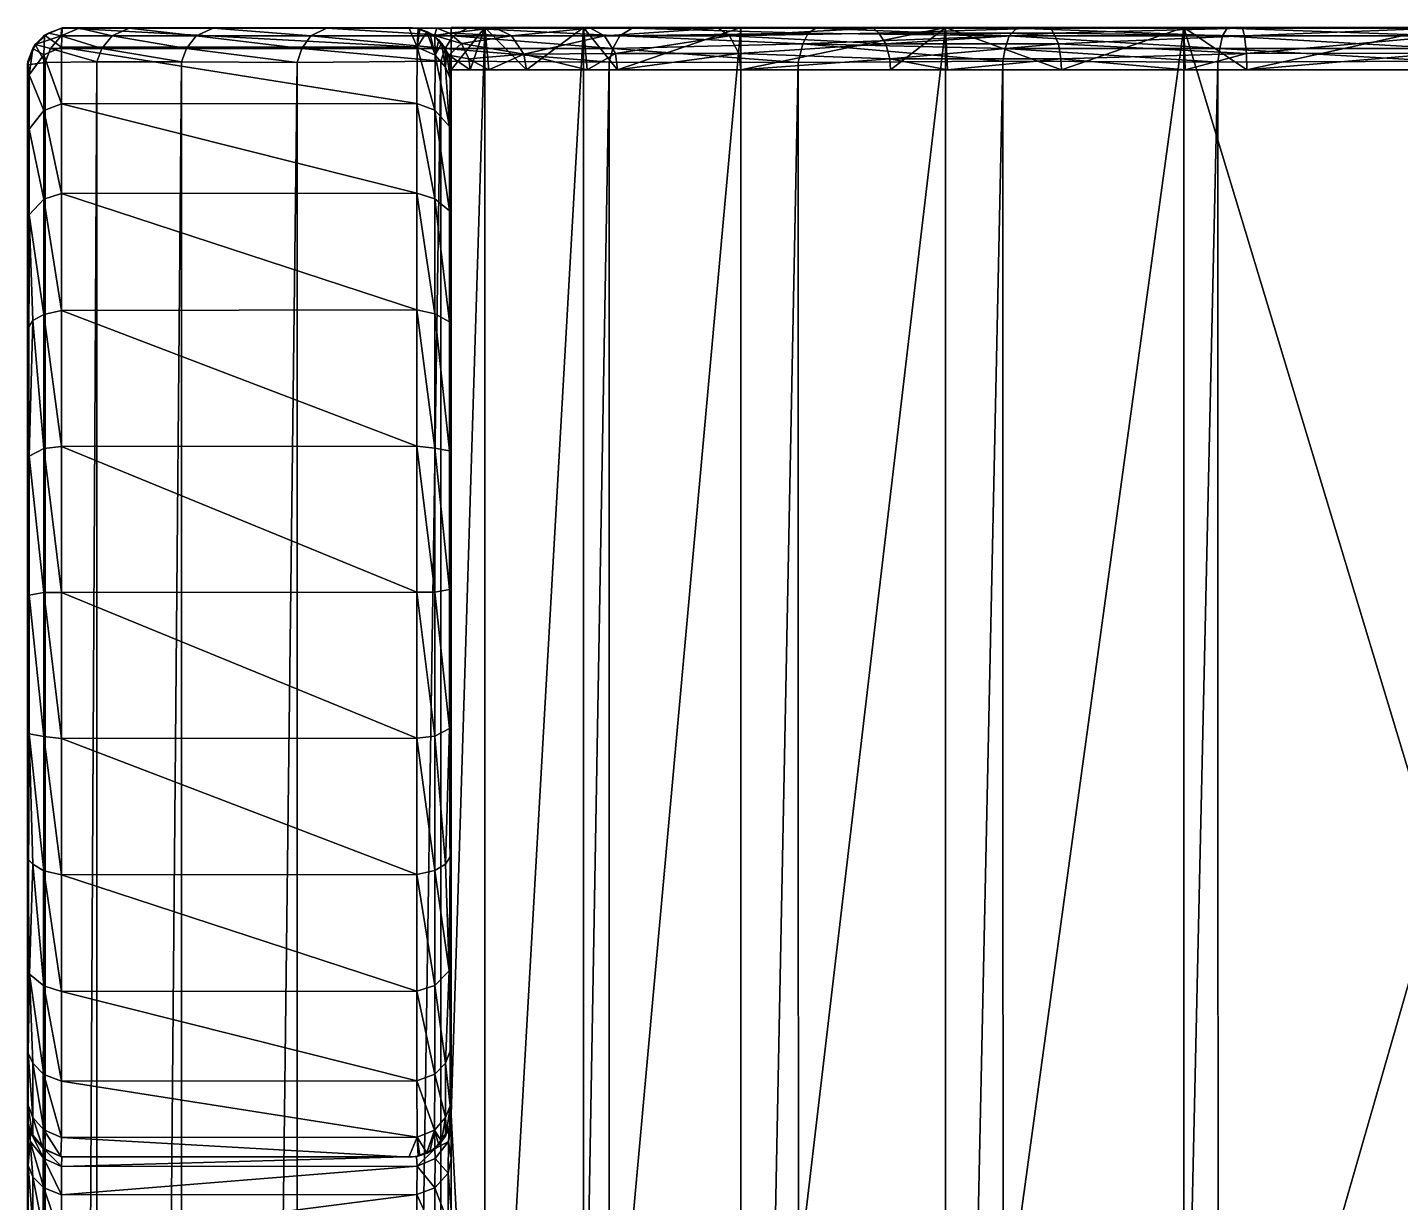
# Model space of a CAD drawing. Extents: x 1024.23 to 1033.17, y -779.2 to -772.4.
# Drawn here: x 1024.23 to 1025.202, y -773.232 to -772.4 of the extents above; entities that cross this region are included whole.
import ezdxf

# ---------------------------------------------------------------- set-up
doc = ezdxf.new("R2010")
doc.units = 0

msp = doc.modelspace()

# ---------------------------------------------------------------- linework, layer by layer
for points in [[(1024.25415, -772.400635, 4.699551), (1024.254761, -772.400513, 1.93956), (1024.242188, -772.405762, 1.939562)], [(1024.254761, -772.400513, 1.93956), (1024.254272, -772.414246, 1.83599), (1024.242188, -772.405762, 1.939562)], [(1024.25415, -772.400635, 4.699551), (1024.242188, -772.405762, 1.939562), (1024.244995, -772.404175, 4.699555)], [(1024.25415, -772.400635, 4.699551), (1024.244995, -772.404175, 4.699555), (1024.253906, -772.406128, 4.8548)], [(1024.25415, -772.400635, 4.699551), (1024.253906, -772.406128, 4.8548), (1024.266602, -772.400635, 4.854308)], [(1024.266602, -772.400635, 4.854308), (1024.253906, -772.406128, 4.8548), (1024.290161, -772.406128, 5.005586)], [(1024.505493, -772.400696, 4.701013), (1024.254761, -772.400513, 1.93956), (1024.25415, -772.400635, 4.699551)], [(1024.505493, -772.400696, 4.701013), (1024.25415, -772.400635, 4.699551), (1024.52002, -772.400696, 4.841805)], [(1024.52002, -772.400696, 4.841805), (1024.25415, -772.400635, 4.699551), (1024.266602, -772.400635, 4.854308)], [(1024.254761, -772.400513, 1.93956), (1024.505981, -772.414246, 1.83626), (1024.254272, -772.414246, 1.83599)], [(1024.5, -772.400208, 1.93956), (1024.254761, -772.400513, 1.93956), (1024.505493, -772.400696, 4.701013)], [(1024.254761, -772.400513, 1.93956), (1024.5, -772.400208, 1.93956), (1024.505981, -772.414246, 1.83626)], [(1024.52002, -772.400696, 4.841805), (1024.266602, -772.400635, 4.854308), (1024.561279, -772.400513, 4.978633)], [(1024.561279, -772.400513, 4.978633), (1024.266602, -772.400635, 4.854308), (1024.302124, -772.400757, 5.002857)], [(1024.266602, -772.400635, 4.854308), (1024.290161, -772.406128, 5.005586), (1024.302124, -772.400757, 5.002857)], [(1024.302124, -772.400757, 5.002857), (1024.290161, -772.406128, 5.005586), (1024.349609, -772.406128, 5.148837)], [(1024.561279, -772.400513, 4.978633), (1024.302124, -772.400757, 5.002857), (1024.361572, -772.400635, 5.144429)], [(1024.302124, -772.400757, 5.002857), (1024.349609, -772.406128, 5.148837), (1024.361572, -772.400635, 5.144429)], [(1024.361572, -772.400635, 5.144429), (1024.349609, -772.406128, 5.148837), (1024.430786, -772.406128, 5.281025)], [(1024.561279, -772.400513, 4.978633), (1024.361572, -772.400635, 5.144429), (1024.628662, -772.400635, 5.103374)], [(1024.628662, -772.400635, 5.103374), (1024.361572, -772.400635, 5.144429), (1024.441895, -772.400635, 5.2748)], [(1024.361572, -772.400635, 5.144429), (1024.430786, -772.406128, 5.281025), (1024.441895, -772.400635, 5.2748)], [(1024.441895, -772.400635, 5.2748), (1024.430786, -772.406128, 5.281025), (1024.531494, -772.406128, 5.398892)], [(1024.628662, -772.400635, 5.103374), (1024.441895, -772.400635, 5.2748), (1024.719116, -772.400635, 5.212916)], [(1024.719116, -772.400635, 5.212916), (1024.441895, -772.400635, 5.2748), (1024.541626, -772.400635, 5.391004)], [(1024.441895, -772.400635, 5.2748), (1024.531494, -772.406128, 5.398892), (1024.541626, -772.400635, 5.391004)], [(1024.505493, -772.400696, 4.701013), (1024.506714, -772.40094, 1.93956), (1024.5, -772.400208, 1.93956)], [(1024.5, -772.400208, 1.93956), (1024.506714, -772.401062, 1.93956), (1024.505981, -772.414246, 1.83626)], [(1024.505493, -772.400696, 4.701013), (1024.52002, -772.400696, 4.841805), (1024.518311, -772.406006, 4.697534)], [(1024.513062, -772.403198, 1.93956), (1024.506714, -772.40094, 1.93956), (1024.505493, -772.400696, 4.701013)], [(1024.513062, -772.403198, 1.93956), (1024.505493, -772.400696, 4.701013), (1024.518311, -772.406006, 4.697534)], [(1024.518311, -772.406006, 4.697534), (1024.52002, -772.400696, 4.841805), (1024.528809, -772.404175, 4.839046)], [(1024.52002, -772.400696, 4.841805), (1024.561279, -772.400513, 4.978633), (1024.528809, -772.404175, 4.839046)], [(1024.528809, -772.404175, 4.839046), (1024.561279, -772.400513, 4.978633), (1024.572754, -772.406128, 4.972352)], [(1024.530029, -772.430176, 3.499557), (1024.530029, -772.400208, 3.499557), (1024.553833, -772.400208, 3.318385)], [(1024.553833, -772.400208, 3.318385), (1024.553833, -773.630188, 3.318385), (1024.530029, -773.170166, 3.499557)], [(1024.553833, -772.400208, 3.318385), (1024.530029, -773.170166, 3.499557), (1024.530029, -772.430176, 3.499557)], [(1024.530029, -772.400208, 4.699555), (1024.530029, -772.430176, 4.699555), (1024.553833, -772.400208, 4.880728)], [(1024.553833, -772.400208, 4.880728), (1024.530029, -772.430176, 4.699555), (1024.543457, -772.430176, 4.836118)], [(1024.530029, -772.400208, 4.699555), (1024.530029, -772.400208, 3.499557), (1024.530029, -772.430176, 4.699555)], [(1024.530029, -772.430176, 4.699555), (1024.530029, -772.400208, 3.499557), (1024.530029, -772.430176, 3.499557)], [(1024.553833, -772.400208, 3.318385), (1024.530029, -772.400208, 3.499557), (1025.230103, -772.400208, 2.799559)], [(1025.230103, -772.400208, 2.799559), (1024.530029, -772.400208, 3.499557), (1025.230103, -772.400208, 5.399554)], [(1025.230103, -772.400208, 5.399554), (1024.530029, -772.400208, 3.499557), (1024.530029, -772.400208, 4.699555)], [(1025.230103, -772.400208, 5.399554), (1024.530029, -772.400208, 4.699555), (1024.553833, -772.400208, 4.880728)], [(1024.541626, -772.400635, 5.391004), (1024.531494, -772.406128, 5.398892), (1024.649536, -772.406128, 5.499545)], [(1024.719116, -772.400635, 5.212916), (1024.541626, -772.400635, 5.391004), (1024.829102, -772.400635, 5.30273)], [(1024.829102, -772.400635, 5.30273), (1024.541626, -772.400635, 5.391004), (1024.658203, -772.400635, 5.490183)], [(1024.541626, -772.400635, 5.391004), (1024.649536, -772.406128, 5.499545), (1024.658203, -772.400635, 5.490183)], [(1024.543457, -772.430176, 4.836118), (1024.556763, -772.430176, 4.879859), (1024.553833, -772.400208, 4.880728)], [(1024.623779, -772.400208, 3.149558), (1024.623779, -773.630188, 3.149558), (1024.553833, -773.630188, 3.318385)], [(1024.623779, -772.400208, 3.149558), (1024.553833, -773.630188, 3.318385), (1024.553833, -772.400208, 3.318385)], [(1024.553833, -772.400208, 4.880728), (1024.556763, -772.430176, 4.879859), (1024.583374, -772.430176, 4.967433)], [(1024.553833, -772.400208, 4.880728), (1024.583374, -772.430176, 4.967433), (1024.623779, -772.400208, 5.049555)], [(1025.230103, -772.400208, 2.799559), (1024.623779, -772.400208, 3.149558), (1024.553833, -772.400208, 3.318385)], [(1024.553833, -772.400208, 4.880728), (1024.623779, -772.400208, 5.049555), (1025.230103, -772.400208, 5.399554)], [(1024.628662, -772.400635, 5.103374), (1024.572754, -772.406128, 4.972352), (1024.561279, -772.400513, 4.978633)], [(1024.63855, -772.406128, 5.095333), (1024.572754, -772.406128, 4.972352), (1024.628662, -772.400635, 5.103374)], [(1024.583374, -772.430176, 4.967433), (1024.626465, -772.430176, 5.048143), (1024.623779, -772.400208, 5.049555)], [(1024.735107, -772.400208, 3.004583), (1024.735107, -773.630188, 3.004583), (1024.623779, -773.630188, 3.149558)], [(1024.735107, -772.400208, 3.004583), (1024.623779, -773.630188, 3.149558), (1024.623779, -772.400208, 3.149558)], [(1024.623779, -772.400208, 5.049555), (1024.626465, -772.430176, 5.048143), (1024.647949, -772.430176, 5.088454)], [(1024.623779, -772.400208, 5.049555), (1024.647949, -772.430176, 5.088454), (1024.735107, -772.400208, 5.19453)], [(1025.230103, -772.400208, 2.799559), (1024.735107, -772.400208, 3.004583), (1024.623779, -772.400208, 3.149558)], [(1025.230103, -772.400208, 5.399554), (1024.623779, -772.400208, 5.049555), (1024.735107, -772.400208, 5.19453)], [(1024.628662, -772.400635, 5.103374), (1024.719116, -772.400635, 5.212916), (1024.63855, -772.406128, 5.095333)], [(1024.63855, -772.406128, 5.095333), (1024.719116, -772.400635, 5.212916), (1024.727173, -772.406128, 5.203107)], [(1024.735107, -772.400208, 5.19453), (1024.647949, -772.430176, 5.088454), (1024.735107, -772.430176, 5.19453)], [(1024.658203, -772.400635, 5.490183), (1024.649536, -772.406128, 5.499545), (1024.782837, -772.404175, 5.577195)], [(1024.829102, -772.400635, 5.30273), (1024.658203, -772.400635, 5.490183), (1024.954468, -772.400513, 5.36977)], [(1024.954468, -772.400513, 5.36977), (1024.658203, -772.400635, 5.490183), (1024.78833, -772.400757, 5.570134)], [(1024.658203, -772.400635, 5.490183), (1024.782837, -772.404175, 5.577195), (1024.78833, -772.400757, 5.570134)], [(1024.719116, -772.400635, 5.212916), (1024.829102, -772.400635, 5.30273), (1024.727173, -772.406128, 5.203107)], [(1024.727173, -772.406128, 5.203107), (1024.829102, -772.400635, 5.30273), (1024.832764, -772.404175, 5.294055)], [(1024.880005, -772.400208, 2.893341), (1024.880005, -773.630188, 2.893341), (1024.735107, -773.630188, 3.004583)], [(1024.880005, -772.400208, 2.893341), (1024.735107, -773.630188, 3.004583), (1024.735107, -772.400208, 3.004583)], [(1024.735107, -772.400208, 5.19453), (1024.735107, -772.430176, 5.19453), (1024.880005, -772.400208, 5.305772)], [(1024.880005, -772.400208, 5.305772), (1024.735107, -772.430176, 5.19453), (1024.841064, -772.430176, 5.281583)], [(1025.048828, -772.400208, 2.823411), (1024.880005, -772.400208, 2.893341), (1024.735107, -772.400208, 3.004583)], [(1025.048828, -772.400208, 2.823411), (1024.735107, -772.400208, 3.004583), (1025.230103, -772.400208, 2.799559)], [(1025.230103, -772.400208, 5.399554), (1024.735107, -772.400208, 5.19453), (1025.048828, -772.400208, 5.375702)], [(1025.048828, -772.400208, 5.375702), (1024.735107, -772.400208, 5.19453), (1024.880005, -772.400208, 5.305772)], [(1024.78833, -772.400757, 5.570134), (1024.782837, -772.404175, 5.577195), (1024.925171, -772.406128, 5.639756)], [(1024.954468, -772.400513, 5.36977), (1024.78833, -772.400757, 5.570134), (1024.930542, -772.400635, 5.628175)], [(1024.78833, -772.400757, 5.570134), (1024.925171, -772.406128, 5.639756), (1024.930542, -772.400635, 5.628175)], [(1024.829102, -772.400635, 5.30273), (1024.954468, -772.400513, 5.36977), (1024.832764, -772.404175, 5.294055)], [(1024.832764, -772.404175, 5.294055), (1024.954468, -772.400513, 5.36977), (1024.956421, -772.404175, 5.360128)], [(1024.841064, -772.430176, 5.281583), (1024.88147, -772.430176, 5.303131), (1024.880005, -772.400208, 5.305772)], [(1025.048828, -772.400208, 2.823411), (1025.048828, -773.630188, 2.823411), (1024.880005, -773.630188, 2.893341)], [(1025.048828, -772.400208, 2.823411), (1024.880005, -773.630188, 2.893341), (1024.880005, -772.400208, 2.893341)], [(1024.880005, -772.400208, 5.305772), (1024.88147, -772.430176, 5.303131), (1024.962158, -772.430176, 5.34627)], [(1024.880005, -772.400208, 5.305772), (1024.962158, -772.430176, 5.34627), (1025.048828, -772.400208, 5.375702)], [(1024.930542, -772.400635, 5.628175), (1024.925171, -772.406128, 5.639756), (1025.07605, -772.406128, 5.675865)], [(1024.930542, -772.400635, 5.628175), (1025.090332, -772.400635, 5.410259), (1024.954468, -772.400513, 5.36977)], [(1025.079468, -772.400635, 5.663589), (1025.090332, -772.400635, 5.410259), (1024.930542, -772.400635, 5.628175)], [(1024.930542, -772.400635, 5.628175), (1025.07605, -772.406128, 5.675865), (1025.079468, -772.400635, 5.663589)], [(1025.090332, -772.400635, 5.410259), (1024.956421, -772.404175, 5.360128), (1024.954468, -772.400513, 5.36977)], [(1025.091675, -772.406128, 5.397601), (1024.956421, -772.404175, 5.360128), (1025.090332, -772.400635, 5.410259)], [(1025.049683, -772.430176, 5.372836), (1025.048828, -772.400208, 5.375702), (1024.962158, -772.430176, 5.34627)], [(1025.048828, -772.400208, 2.823411), (1025.230103, -772.400208, 2.799559), (1025.230103, -773.000183, 2.799559)], [(1025.230103, -773.000183, 2.799559), (1025.048828, -773.630188, 2.823411), (1025.048828, -772.400208, 2.823411)], [(1025.093384, -772.430176, 5.386104), (1025.230103, -772.400208, 5.399554), (1025.048828, -772.400208, 5.375702)], [(1025.093384, -772.430176, 5.386104), (1025.048828, -772.400208, 5.375702), (1025.049683, -772.430176, 5.372836)], [(1025.079468, -772.400635, 5.663589), (1025.07605, -772.406128, 5.675865), (1025.233276, -772.406128, 5.688018)], [(1025.234253, -772.400696, 5.675623), (1025.234375, -772.400574, 5.424098), (1025.079468, -772.400635, 5.663589)], [(1025.079468, -772.400635, 5.663589), (1025.234375, -772.400574, 5.424098), (1025.090332, -772.400635, 5.410259)], [(1025.079468, -772.400635, 5.663589), (1025.233276, -772.406128, 5.688018), (1025.234253, -772.400696, 5.675623)], [(1025.090332, -772.400635, 5.410259), (1025.234375, -772.400574, 5.424098), (1025.091675, -772.406128, 5.397601)], [(1025.091675, -772.406128, 5.397601), (1025.234375, -772.400574, 5.424098), (1025.234009, -772.406067, 5.411305)], [(1025.230103, -772.430176, 5.399554), (1025.230103, -772.400208, 5.399554), (1025.093384, -772.430176, 5.386104)], [(1024.235596, -772.412354, 4.699554), (1024.242188, -772.405762, 1.939562), (1024.234009, -772.415222, 1.93956)], [(1024.242188, -772.405762, 1.939562), (1024.241577, -772.419678, 1.837419), (1024.234009, -772.415222, 1.93956)], [(1024.244995, -772.404175, 4.699555), (1024.235596, -772.412354, 4.699554), (1024.253906, -772.406128, 4.8548)], [(1024.244995, -772.404175, 4.699555), (1024.242188, -772.405762, 1.939562), (1024.235596, -772.412354, 4.699554)], [(1024.235596, -772.412354, 4.699554), (1024.246338, -772.415222, 4.855361), (1024.253906, -772.406128, 4.8548)], [(1024.242188, -772.405762, 1.939562), (1024.254272, -772.414246, 1.83599), (1024.241577, -772.419678, 1.837419)], [(1024.253906, -772.406128, 4.8548), (1024.246338, -772.415222, 4.855361), (1024.282715, -772.415222, 5.007329)], [(1024.253906, -772.406128, 4.8548), (1024.282715, -772.415222, 5.007329), (1024.290161, -772.406128, 5.005586)], [(1024.290161, -772.406128, 5.005586), (1024.282715, -772.415222, 5.007329), (1024.342651, -772.415222, 5.151721)], [(1024.290161, -772.406128, 5.005586), (1024.342651, -772.415222, 5.151721), (1024.349609, -772.406128, 5.148837)], [(1024.349609, -772.406128, 5.148837), (1024.342651, -772.415222, 5.151721), (1024.424316, -772.415222, 5.284977)], [(1024.349609, -772.406128, 5.148837), (1024.424316, -772.415222, 5.284977), (1024.430786, -772.406128, 5.281025)], [(1024.430786, -772.406128, 5.281025), (1024.424316, -772.415222, 5.284977), (1024.525757, -772.415222, 5.403819)], [(1024.430786, -772.406128, 5.281025), (1024.525757, -772.415222, 5.403819), (1024.531494, -772.406128, 5.398892)], [(1024.506714, -772.401062, 1.93956), (1024.507812, -772.401184, 1.93956), (1024.505981, -772.414246, 1.83626)], [(1024.505981, -772.414246, 1.83626), (1024.507812, -772.401184, 1.93956), (1024.512939, -772.403381, 1.93956)], [(1024.505981, -772.414246, 1.83626), (1024.512939, -772.403381, 1.93956), (1024.518677, -772.419739, 1.837785)], [(1024.512939, -772.403381, 1.93956), (1024.515015, -772.404175, 1.93956), (1024.518677, -772.419739, 1.837785)], [(1024.513062, -772.403198, 1.93956), (1024.518311, -772.406006, 4.697534), (1024.518677, -772.406677, 1.93956)], [(1024.518677, -772.419739, 1.837785), (1024.515015, -772.404175, 1.93956), (1024.518555, -772.406921, 1.93956)], [(1024.518311, -772.406006, 4.697534), (1024.528809, -772.404175, 4.839046), (1024.537476, -772.41156, 4.837524)], [(1024.518311, -772.406006, 4.697534), (1024.537476, -772.41156, 4.837524), (1024.528442, -772.419861, 4.70011)], [(1024.518677, -772.406677, 1.93956), (1024.518311, -772.406006, 4.697534), (1024.523438, -772.411499, 1.93956)], [(1024.523438, -772.411499, 1.93956), (1024.518311, -772.406006, 4.697534), (1024.528442, -772.419861, 4.70011)], [(1024.518555, -772.406921, 1.93956), (1024.52124, -772.408936, 1.93956), (1024.518677, -772.419739, 1.837785)], [(1024.518677, -772.419739, 1.837785), (1024.52124, -772.408936, 1.93956), (1024.523315, -772.411621, 1.93956)], [(1024.531494, -772.406128, 5.398892), (1024.525757, -772.415222, 5.403819), (1024.644531, -772.415222, 5.505319)], [(1024.528809, -772.404175, 4.839046), (1024.572754, -772.406128, 4.972352), (1024.537476, -772.41156, 4.837524)], [(1024.531494, -772.406128, 5.398892), (1024.644531, -772.415222, 5.505319), (1024.649536, -772.406128, 5.499545)], [(1024.537476, -772.41156, 4.837524), (1024.572754, -772.406128, 4.972352), (1024.581421, -772.419006, 4.967834)], [(1024.63855, -772.406128, 5.095333), (1024.581421, -772.419006, 4.967834), (1024.572754, -772.406128, 4.972352)], [(1024.646362, -772.418579, 5.089691), (1024.581421, -772.419006, 4.967834), (1024.63855, -772.406128, 5.095333)], [(1024.63855, -772.406128, 5.095333), (1024.727173, -772.406128, 5.203107), (1024.646362, -772.418579, 5.089691)], [(1024.649536, -772.406128, 5.499545), (1024.644531, -772.415222, 5.505319), (1024.779053, -772.411743, 5.585334)], [(1024.646362, -772.418579, 5.089691), (1024.727173, -772.406128, 5.203107), (1024.733643, -772.418579, 5.196066)], [(1024.649536, -772.406128, 5.499545), (1024.779053, -772.411743, 5.585334), (1024.782837, -772.404175, 5.577195)], [(1024.727173, -772.406128, 5.203107), (1024.832764, -772.404175, 5.294055), (1024.837891, -772.411743, 5.286719)], [(1024.727173, -772.406128, 5.203107), (1024.837891, -772.411743, 5.286719), (1024.733643, -772.418579, 5.196066)], [(1024.782837, -772.404175, 5.577195), (1024.779053, -772.411743, 5.585334), (1024.925171, -772.406128, 5.639756)], [(1024.779053, -772.411743, 5.585334), (1024.922241, -772.415222, 5.646788), (1024.925171, -772.406128, 5.639756)], [(1024.832764, -772.404175, 5.294055), (1024.956421, -772.404175, 5.360128), (1024.837891, -772.411743, 5.286719)], [(1024.837891, -772.411743, 5.286719), (1024.956421, -772.404175, 5.360128), (1024.960083, -772.411743, 5.351921)], [(1024.925171, -772.406128, 5.639756), (1024.922241, -772.415222, 5.646788), (1025.074219, -772.415222, 5.683273)], [(1024.925171, -772.406128, 5.639756), (1025.074219, -772.415222, 5.683273), (1025.07605, -772.406128, 5.675865)], [(1025.091675, -772.406128, 5.397601), (1024.960083, -772.411743, 5.351921), (1024.956421, -772.404175, 5.360128)], [(1025.09314, -772.41864, 5.388145), (1024.960083, -772.411743, 5.351921), (1025.091675, -772.406128, 5.397601)], [(1025.07605, -772.406128, 5.675865), (1025.074219, -772.415222, 5.683273), (1025.232056, -772.4151, 5.695574)], [(1025.07605, -772.406128, 5.675865), (1025.232056, -772.4151, 5.695574), (1025.233276, -772.406128, 5.688018)], [(1025.091675, -772.406128, 5.397601), (1025.234009, -772.406067, 5.411305), (1025.09314, -772.41864, 5.388145)], [(1025.09314, -772.41864, 5.388145), (1025.234009, -772.406067, 5.411305), (1025.231567, -772.418457, 5.401674)], [(1024.235596, -772.412354, 4.699554), (1024.230103, -772.426575, 4.697234), (1024.242554, -772.424988, 4.855422)], [(1024.235596, -772.412354, 4.699554), (1024.230469, -772.424316, 1.939565), (1024.230103, -772.426575, 4.697234)], [(1024.235596, -772.412354, 4.699554), (1024.234009, -772.415222, 1.93956), (1024.230469, -772.424316, 1.939565)], [(1024.234009, -772.415222, 1.93956), (1024.231201, -772.433716, 1.839331), (1024.230469, -772.424316, 1.939565)], [(1024.234009, -772.415222, 1.93956), (1024.241577, -772.419678, 1.837419), (1024.231201, -772.433716, 1.839331)], [(1024.241577, -772.419678, 1.837419), (1024.241577, -772.459045, 1.742417), (1024.231201, -772.433716, 1.839331)], [(1024.235596, -772.412354, 4.699554), (1024.242554, -772.424988, 4.855422), (1024.246338, -772.415222, 4.855361)], [(1024.254272, -772.414246, 1.83599), (1024.254272, -772.454224, 1.73964), (1024.241577, -772.419678, 1.837419)], [(1024.241577, -772.419678, 1.837419), (1024.254272, -772.454224, 1.73964), (1024.241577, -772.459045, 1.742417)], [(1024.246338, -772.415222, 4.855361), (1024.242554, -772.424988, 4.855422), (1024.279175, -772.424438, 5.007745)], [(1024.246338, -772.415222, 4.855361), (1024.279175, -772.424438, 5.007745), (1024.282715, -772.415222, 5.007329)], [(1024.254272, -772.414246, 1.83599), (1024.505981, -772.414246, 1.83626), (1024.505859, -772.454102, 1.739922)], [(1024.254272, -772.414246, 1.83599), (1024.505859, -772.454102, 1.739922), (1024.254272, -772.454224, 1.73964)], [(1024.282715, -772.415222, 5.007329), (1024.279175, -772.424438, 5.007745), (1024.339111, -772.4245, 5.152732)], [(1024.282715, -772.415222, 5.007329), (1024.339111, -772.4245, 5.152732), (1024.342651, -772.415222, 5.151721)], [(1024.342651, -772.415222, 5.151721), (1024.339111, -772.4245, 5.152732), (1024.421021, -772.424988, 5.286726)], [(1024.342651, -772.415222, 5.151721), (1024.421021, -772.424988, 5.286726), (1024.424316, -772.415222, 5.284977)], [(1024.424316, -772.415222, 5.284977), (1024.421021, -772.424988, 5.286726), (1024.522827, -772.424133, 5.405822)], [(1024.424316, -772.415222, 5.284977), (1024.522827, -772.424133, 5.405822), (1024.525757, -772.415222, 5.403819)], [(1024.505859, -772.454102, 1.739922), (1024.505981, -772.414246, 1.83626), (1024.518433, -772.458862, 1.742726)], [(1024.518433, -772.458862, 1.742726), (1024.505981, -772.414246, 1.83626), (1024.518677, -772.419739, 1.837785)], [(1024.518433, -772.458862, 1.742726), (1024.518677, -772.419739, 1.837785), (1024.528809, -772.470215, 1.751334)], [(1024.518677, -772.419739, 1.837785), (1024.523315, -772.411621, 1.93956), (1024.526001, -772.428284, 1.839915)], [(1024.528809, -772.470215, 1.751334), (1024.518677, -772.419739, 1.837785), (1024.526001, -772.428284, 1.839915)], [(1024.525757, -772.415222, 5.403819), (1024.522827, -772.424133, 5.405822), (1024.641846, -772.424683, 5.507812)], [(1024.523315, -772.411621, 1.93956), (1024.526001, -772.415222, 1.93956), (1024.526001, -772.428284, 1.839915)], [(1024.523438, -772.411499, 1.93956), (1024.528442, -772.419861, 4.70011), (1024.526978, -772.417175, 1.93956)], [(1024.525757, -772.415222, 5.403819), (1024.641846, -772.424683, 5.507812), (1024.644531, -772.415222, 5.505319)], [(1024.526001, -772.428284, 1.839915), (1024.526001, -772.415222, 1.93956), (1024.526855, -772.417236, 1.93956)], [(1024.526001, -772.428284, 1.839915), (1024.526855, -772.417236, 1.93956), (1024.529419, -772.436462, 1.842698)], [(1024.529419, -772.436462, 1.842698), (1024.526855, -772.417236, 1.93956), (1024.529053, -772.422424, 1.93956)], [(1024.528442, -772.419861, 4.70011), (1024.529297, -772.423523, 1.93956), (1024.526978, -772.417175, 1.93956)], [(1024.528442, -772.419861, 4.70011), (1024.537476, -772.41156, 4.837524), (1024.54248, -772.422424, 4.836318)], [(1024.528442, -772.419861, 4.70011), (1024.54248, -772.422424, 4.836318), (1024.543457, -772.430176, 4.836118)], [(1024.528442, -772.419861, 4.70011), (1024.543457, -772.430176, 4.836118), (1024.530029, -772.430176, 4.699555)], [(1024.530029, -772.430176, 4.699555), (1024.530029, -772.430176, 3.499557), (1024.528442, -772.419861, 4.70011)], [(1024.528442, -772.419861, 4.70011), (1024.530029, -772.430176, 3.499557), (1024.529297, -772.423523, 1.93956)], [(1024.537476, -772.41156, 4.837524), (1024.581421, -772.419006, 4.967834), (1024.54248, -772.422424, 4.836318)], [(1024.54248, -772.422424, 4.836318), (1024.581421, -772.419006, 4.967834), (1024.556763, -772.430176, 4.879859)], [(1024.556763, -772.430176, 4.879859), (1024.581421, -772.419006, 4.967834), (1024.583374, -772.430176, 4.967433)], [(1024.646362, -772.418579, 5.089691), (1024.626465, -772.430176, 5.048143), (1024.581421, -772.419006, 4.967834)], [(1024.626465, -772.430176, 5.048143), (1024.583374, -772.430176, 4.967433), (1024.581421, -772.419006, 4.967834)], [(1024.647949, -772.430176, 5.088454), (1024.626465, -772.430176, 5.048143), (1024.646362, -772.418579, 5.089691)], [(1024.644531, -772.415222, 5.505319), (1024.641846, -772.424683, 5.507812), (1024.775635, -772.424988, 5.590033)], [(1024.644531, -772.415222, 5.505319), (1024.775635, -772.424988, 5.590033), (1024.779053, -772.411743, 5.585334)], [(1024.646362, -772.418579, 5.089691), (1024.733643, -772.418579, 5.196066), (1024.647949, -772.430176, 5.088454)], [(1024.647949, -772.430176, 5.088454), (1024.733643, -772.418579, 5.196066), (1024.735107, -772.430176, 5.19453)], [(1024.733643, -772.418579, 5.196066), (1024.837891, -772.411743, 5.286719), (1024.840576, -772.422424, 5.282434)], [(1024.733643, -772.418579, 5.196066), (1024.840576, -772.422424, 5.282434), (1024.735107, -772.430176, 5.19453)], [(1024.779053, -772.411743, 5.585334), (1024.775635, -772.424988, 5.590033), (1024.920532, -772.424133, 5.64992)], [(1024.779053, -772.411743, 5.585334), (1024.920532, -772.424133, 5.64992), (1024.922241, -772.415222, 5.646788)], [(1024.837891, -772.411743, 5.286719), (1024.960083, -772.411743, 5.351921), (1024.840576, -772.422424, 5.282434)], [(1024.840576, -772.422424, 5.282434), (1024.960083, -772.411743, 5.351921), (1024.96167, -772.422424, 5.347215)], [(1024.922241, -772.415222, 5.646788), (1024.920532, -772.424133, 5.64992), (1025.072876, -772.424683, 5.686723)], [(1024.922241, -772.415222, 5.646788), (1025.072876, -772.424683, 5.686723), (1025.074219, -772.415222, 5.683273)], [(1025.09314, -772.41864, 5.388145), (1024.96167, -772.422424, 5.347215), (1024.960083, -772.411743, 5.351921)], [(1025.09314, -772.41864, 5.388145), (1025.049683, -772.430176, 5.372836), (1024.96167, -772.422424, 5.347215)], [(1025.093384, -772.430176, 5.386104), (1025.049683, -772.430176, 5.372836), (1025.09314, -772.41864, 5.388145)], [(1025.074219, -772.415222, 5.683273), (1025.072876, -772.424683, 5.686723), (1025.22937, -772.424072, 5.699047)], [(1025.074219, -772.415222, 5.683273), (1025.22937, -772.424072, 5.699047), (1025.232056, -772.4151, 5.695574)], [(1025.09314, -772.41864, 5.388145), (1025.231567, -772.418457, 5.401674), (1025.093384, -772.430176, 5.386104)], [(1025.093384, -772.430176, 5.386104), (1025.231567, -772.418457, 5.401674), (1025.230103, -772.430176, 5.399554)], [(1024.230469, -773.175842, 1.939569), (1024.230103, -772.426575, 4.697234), (1024.230469, -772.424316, 1.939565)], [(1024.230103, -772.426575, 4.697234), (1024.230225, -779.173706, 4.698712), (1024.242554, -772.424988, 4.855422)], [(1024.230103, -773.172974, 3.742546), (1024.230591, -773.205872, 3.810566), (1024.230103, -772.426575, 4.697234)], [(1024.230591, -773.205872, 3.810566), (1024.230591, -773.241211, 3.857082), (1024.230103, -772.426575, 4.697234)], [(1024.230103, -772.426575, 4.697234), (1024.230591, -773.241211, 3.857082), (1024.230591, -773.287415, 3.892862)], [(1024.230103, -772.426575, 4.697234), (1024.230591, -773.287415, 3.892862), (1024.230591, -773.341248, 3.915469)], [(1024.230225, -775.80426, 3.810831), (1024.230591, -775.841187, 3.857082), (1024.230103, -772.426575, 4.697234)], [(1024.230103, -772.426575, 4.697234), (1024.230591, -775.841187, 3.857082), (1024.230591, -775.88739, 3.892862)], [(1024.230103, -772.426575, 4.697234), (1024.230591, -775.88739, 3.892862), (1024.230591, -775.941223, 3.915469)], [(1024.230591, -773.341248, 3.915469), (1024.230591, -773.39917, 3.923361), (1024.230103, -772.426575, 4.697234)], [(1024.230103, -772.426575, 4.697234), (1024.230591, -773.39917, 3.923361), (1024.230469, -773.45697, 3.916535)], [(1024.230103, -772.426575, 4.697234), (1024.230469, -773.45697, 3.916535), (1024.230225, -775.80426, 3.810831)], [(1024.230103, -776.97345, 3.745025), (1024.230591, -777.005798, 3.810566), (1024.230103, -772.426575, 4.697234)], [(1024.230103, -772.426575, 4.697234), (1024.230591, -777.005798, 3.810566), (1024.230591, -777.041138, 3.857082)], [(1024.230103, -772.426575, 4.697234), (1024.230591, -777.041138, 3.857082), (1024.230591, -777.087341, 3.892862)], [(1024.230591, -777.087341, 3.892862), (1024.230591, -777.141235, 3.915469), (1024.230103, -772.426575, 4.697234)], [(1024.230103, -772.426575, 4.697234), (1024.230591, -777.141235, 3.915469), (1024.230469, -777.198914, 3.923844)], [(1024.230103, -772.426575, 4.697234), (1024.230469, -777.198914, 3.923844), (1024.230225, -779.173706, 4.698712)], [(1024.230103, -773.172974, 3.742546), (1024.230103, -772.426575, 4.697234), (1024.230469, -773.175842, 1.939569)], [(1024.230591, -775.941223, 3.915469), (1024.230591, -775.999084, 3.923361), (1024.230103, -772.426575, 4.697234)], [(1024.230103, -772.426575, 4.697234), (1024.230591, -775.999084, 3.923361), (1024.230469, -776.056946, 3.916535)], [(1024.230103, -772.426575, 4.697234), (1024.230469, -776.056946, 3.916535), (1024.230103, -776.97345, 3.745025)], [(1024.230469, -773.175842, 1.939569), (1024.230469, -772.424316, 1.939565), (1024.230225, -773.162109, 1.844206)], [(1024.230469, -772.424316, 1.939565), (1024.231201, -772.433716, 1.839331), (1024.230225, -773.162109, 1.844206)], [(1024.242554, -772.424988, 4.855422), (1024.230225, -779.173706, 4.698712), (1024.24292, -779.175903, 4.856593)], [(1024.242554, -772.424988, 4.855422), (1024.24292, -779.175903, 4.856593), (1024.279175, -772.424438, 5.007745)], [(1024.279175, -772.424438, 5.007745), (1024.24292, -779.175903, 4.856593), (1024.279663, -779.176147, 5.009064)], [(1024.279175, -772.424438, 5.007745), (1024.279663, -779.176147, 5.009064), (1024.339111, -772.4245, 5.152732)], [(1024.339111, -772.4245, 5.152732), (1024.279663, -779.176147, 5.009064), (1024.3396, -779.175354, 5.15386)], [(1024.339111, -772.4245, 5.152732), (1024.3396, -779.175354, 5.15386), (1024.421021, -772.424988, 5.286726)], [(1024.421021, -772.424988, 5.286726), (1024.3396, -779.175354, 5.15386), (1024.421753, -779.175659, 5.287683)], [(1024.421021, -772.424988, 5.286726), (1024.421753, -779.175659, 5.287683), (1024.522827, -772.424133, 5.405822)], [(1024.522827, -772.424133, 5.405822), (1024.421753, -779.175659, 5.287683), (1024.523682, -779.176147, 5.406785)], [(1024.522827, -772.424133, 5.405822), (1024.523682, -779.176147, 5.406785), (1024.641846, -772.424683, 5.507812)], [(1024.641846, -772.424683, 5.507812), (1024.523682, -779.176147, 5.406785), (1024.642822, -779.175354, 5.508614)], [(1024.528809, -772.470215, 1.751334), (1024.526001, -772.428284, 1.839915), (1024.529419, -772.436462, 1.842698)], [(1024.529419, -772.436462, 1.842698), (1024.529053, -772.422424, 1.93956), (1024.529175, -772.423523, 1.93956)], [(1024.529419, -772.436462, 1.842698), (1024.529175, -772.423523, 1.93956), (1024.530029, -772.430176, 1.93956)], [(1024.530029, -772.430176, 3.499557), (1024.530029, -772.430176, 1.93956), (1024.529297, -772.423523, 1.93956)], [(1024.530029, -773.170166, 1.93956), (1024.529419, -773.163696, 1.841807), (1024.530029, -772.430176, 1.93956)], [(1024.530029, -772.430176, 1.93956), (1024.529419, -773.163696, 1.841807), (1024.529907, -773.123535, 1.751042)], [(1024.530029, -772.430176, 1.93956), (1024.529907, -773.123535, 1.751042), (1024.529419, -772.436462, 1.842698)], [(1024.530029, -772.430176, 3.499557), (1024.530029, -773.170166, 3.499557), (1024.530029, -772.430176, 1.93956)], [(1024.530029, -772.430176, 1.93956), (1024.530029, -773.170166, 3.499557), (1024.530029, -773.170166, 1.93956)], [(1024.556763, -772.430176, 4.879859), (1024.543457, -772.430176, 4.836118), (1024.54248, -772.422424, 4.836318)], [(1024.641846, -772.424683, 5.507812), (1024.642822, -779.175354, 5.508614), (1024.775635, -772.424988, 5.590033)], [(1024.775635, -772.424988, 5.590033), (1024.642822, -779.175354, 5.508614), (1024.776855, -779.175842, 5.590468)], [(1024.735107, -772.430176, 5.19453), (1024.840576, -772.422424, 5.282434), (1024.841064, -772.430176, 5.281583)], [(1024.775635, -772.424988, 5.590033), (1024.776855, -779.175842, 5.590468), (1024.920532, -772.424133, 5.64992)], [(1024.920532, -772.424133, 5.64992), (1024.776855, -779.175842, 5.590468), (1024.921875, -779.175903, 5.650414)], [(1024.88147, -772.430176, 5.303131), (1024.841064, -772.430176, 5.281583), (1024.840576, -772.422424, 5.282434)], [(1024.840576, -772.422424, 5.282434), (1024.96167, -772.422424, 5.347215), (1024.88147, -772.430176, 5.303131)], [(1024.88147, -772.430176, 5.303131), (1024.96167, -772.422424, 5.347215), (1024.962158, -772.430176, 5.34627)], [(1024.920532, -772.424133, 5.64992), (1024.921875, -779.175903, 5.650414), (1025.072876, -772.424683, 5.686723)], [(1025.072876, -772.424683, 5.686723), (1024.921875, -779.175903, 5.650414), (1025.074097, -779.175354, 5.687001)], [(1025.049683, -772.430176, 5.372836), (1024.962158, -772.430176, 5.34627), (1024.96167, -772.422424, 5.347215)], [(1025.072876, -772.424683, 5.686723), (1025.074097, -779.175354, 5.687001), (1025.22937, -772.424072, 5.699047)], [(1025.22937, -772.424072, 5.699047), (1025.074097, -779.175354, 5.687001), (1025.232544, -779.174194, 5.699508)], [(1024.230225, -773.162109, 1.844206), (1024.231201, -772.433716, 1.839331), (1024.231201, -772.472168, 1.74791)], [(1024.231201, -772.433716, 1.839331), (1024.241577, -772.459045, 1.742417), (1024.231201, -772.472168, 1.74791)], [(1024.529907, -773.123535, 1.751042), (1024.528809, -772.470215, 1.751334), (1024.529419, -772.436462, 1.842698)], [(1024.241577, -772.459045, 1.742417), (1024.241577, -772.521729, 1.66085), (1024.231201, -772.472168, 1.74791)], [(1024.254272, -772.454224, 1.73964), (1024.254272, -772.517761, 1.656915), (1024.241577, -772.459045, 1.742417)], [(1024.241577, -772.459045, 1.742417), (1024.254272, -772.517761, 1.656915), (1024.241577, -772.521729, 1.66085)], [(1024.254272, -772.454224, 1.73964), (1024.505859, -772.454102, 1.739922), (1024.505859, -772.517517, 1.657144)], [(1024.254272, -772.454224, 1.73964), (1024.505859, -772.517517, 1.657144), (1024.254272, -772.517761, 1.656915)], [(1024.505859, -772.517517, 1.657144), (1024.505859, -772.454102, 1.739922), (1024.518433, -772.521484, 1.661101)], [(1024.518433, -772.521484, 1.661101), (1024.505859, -772.454102, 1.739922), (1024.518433, -772.458862, 1.742726)], [(1024.518433, -772.521484, 1.661101), (1024.518433, -772.458862, 1.742726), (1024.528809, -772.530151, 1.672345)], [(1024.528809, -772.530151, 1.672345), (1024.518433, -772.458862, 1.742726), (1024.528809, -772.470215, 1.751334)], [(1024.230225, -773.162109, 1.844206), (1024.231201, -772.472168, 1.74791), (1024.231201, -772.532959, 1.669549)], [(1024.231201, -772.472168, 1.74791), (1024.241577, -772.521729, 1.66085), (1024.231201, -772.532959, 1.669549)], [(1024.529907, -773.123535, 1.751042), (1024.528809, -772.530151, 1.672345), (1024.528809, -772.470215, 1.751334)], [(1024.254272, -772.517761, 1.656915), (1024.505859, -772.517517, 1.657144), (1024.505859, -772.60022, 1.593614)], [(1024.505859, -772.60022, 1.593614), (1024.505859, -772.517517, 1.657144), (1024.518433, -772.603027, 1.598456)], [(1024.518433, -772.603027, 1.598456), (1024.505859, -772.517517, 1.657144), (1024.518433, -772.521484, 1.661101)], [(1024.241577, -772.521729, 1.66085), (1024.241577, -772.603333, 1.598277), (1024.231201, -772.532959, 1.669549)], [(1024.254272, -772.517761, 1.656915), (1024.254272, -772.600586, 1.593451), (1024.241577, -772.521729, 1.66085)], [(1024.241577, -772.521729, 1.66085), (1024.254272, -772.600586, 1.593451), (1024.241577, -772.603333, 1.598277)], [(1024.254272, -772.517761, 1.656915), (1024.505859, -772.60022, 1.593614), (1024.254272, -772.600586, 1.593451)], [(1024.518433, -772.603027, 1.598456), (1024.518433, -772.521484, 1.661101), (1024.528809, -772.608521, 1.611565)], [(1024.528809, -772.608521, 1.611565), (1024.518433, -772.521484, 1.661101), (1024.528809, -772.530151, 1.672345)], [(1024.231201, -772.532959, 1.669549), (1024.230591, -772.612976, 1.61325), (1024.230225, -773.162109, 1.844206)], [(1024.231201, -772.532959, 1.669549), (1024.234009, -772.607666, 1.606141), (1024.230591, -772.612976, 1.61325)], [(1024.231201, -772.532959, 1.669549), (1024.241577, -772.603333, 1.598277), (1024.234009, -772.607666, 1.606141)], [(1024.528809, -772.608521, 1.611565), (1024.528809, -772.530151, 1.672345), (1024.529907, -773.123535, 1.751042)], [(1024.241577, -772.603333, 1.598277), (1024.241577, -772.698364, 1.55896), (1024.234009, -772.607666, 1.606141)], [(1024.254272, -772.600586, 1.593451), (1024.254272, -772.696899, 1.553575), (1024.241577, -772.603333, 1.598277)], [(1024.241577, -772.603333, 1.598277), (1024.254272, -772.696899, 1.553575), (1024.241577, -772.698364, 1.55896)], [(1024.254272, -772.600586, 1.593451), (1024.505859, -772.60022, 1.593614), (1024.505859, -772.696594, 1.553659)], [(1024.254272, -772.600586, 1.593451), (1024.505859, -772.696594, 1.553659), (1024.254272, -772.696899, 1.553575)], [(1024.505859, -772.696594, 1.553659), (1024.505859, -772.60022, 1.593614), (1024.518433, -772.698059, 1.559052)], [(1024.518433, -772.698059, 1.559052), (1024.505859, -772.60022, 1.593614), (1024.518433, -772.603027, 1.598456)], [(1024.518433, -772.698059, 1.559052), (1024.518433, -772.603027, 1.598456), (1024.528809, -772.699951, 1.573139)], [(1024.528809, -772.699951, 1.573139), (1024.518433, -772.603027, 1.598456), (1024.528809, -772.608521, 1.611565)], [(1024.230225, -773.162109, 1.844206), (1024.230591, -772.612976, 1.61325), (1024.231201, -772.703735, 1.572116)], [(1024.234009, -772.607666, 1.606141), (1024.231201, -772.703735, 1.572116), (1024.230591, -772.612976, 1.61325)], [(1024.234009, -772.607666, 1.606141), (1024.241577, -772.698364, 1.55896), (1024.231201, -772.703735, 1.572116)], [(1024.529907, -773.123535, 1.751042), (1024.528809, -772.699951, 1.573139), (1024.528809, -772.608521, 1.611565)], [(1024.241577, -772.698364, 1.55896), (1024.241577, -772.800354, 1.545581), (1024.231201, -772.703735, 1.572116)], [(1024.254272, -772.696899, 1.553575), (1024.254272, -772.800354, 1.540002), (1024.241577, -772.698364, 1.55896)], [(1024.241577, -772.698364, 1.55896), (1024.254272, -772.800354, 1.540002), (1024.241577, -772.800354, 1.545581)], [(1024.254272, -772.696899, 1.553575), (1024.505859, -772.696594, 1.553659), (1024.505859, -772.799988, 1.540002)], [(1024.254272, -772.696899, 1.553575), (1024.505859, -772.799988, 1.540002), (1024.254272, -772.800354, 1.540002)], [(1024.505859, -772.799988, 1.540002), (1024.505859, -772.696594, 1.553659), (1024.518433, -772.799988, 1.545581)], [(1024.518433, -772.799988, 1.545581), (1024.505859, -772.696594, 1.553659), (1024.518433, -772.698059, 1.559052)], [(1024.518433, -772.799988, 1.545581), (1024.518433, -772.698059, 1.559052), (1024.528809, -772.798218, 1.559683)], [(1024.528809, -772.798218, 1.559683), (1024.518433, -772.698059, 1.559052), (1024.528809, -772.699951, 1.573139)], [(1024.529907, -773.123535, 1.751042), (1024.528809, -772.798218, 1.559683), (1024.528809, -772.699951, 1.573139)], [(1024.230225, -773.162109, 1.844206), (1024.231201, -772.703735, 1.572116), (1024.231201, -772.802185, 1.559683)], [(1024.231201, -772.703735, 1.572116), (1024.241577, -772.800354, 1.545581), (1024.231201, -772.802185, 1.559683)], [(1024.528809, -772.896606, 1.572116), (1024.518433, -772.799988, 1.545581), (1024.528809, -772.798218, 1.559683)], [(1024.528809, -772.896606, 1.572116), (1024.528809, -772.798218, 1.559683), (1024.529907, -773.123535, 1.751042)], [(1024.231201, -772.802185, 1.559683), (1024.231201, -772.900391, 1.573139), (1024.230225, -773.162109, 1.844206)], [(1024.241577, -772.800354, 1.545581), (1024.241577, -772.902283, 1.559053), (1024.231201, -772.802185, 1.559683)], [(1024.231201, -772.802185, 1.559683), (1024.241577, -772.902283, 1.559053), (1024.231201, -772.900391, 1.573139)], [(1024.254272, -772.800354, 1.540002), (1024.254272, -772.903748, 1.553659), (1024.241577, -772.800354, 1.545581)], [(1024.241577, -772.800354, 1.545581), (1024.254272, -772.903748, 1.553659), (1024.241577, -772.902283, 1.559053)], [(1024.505859, -772.903442, 1.553575), (1024.254272, -772.800354, 1.540002), (1024.505859, -772.799988, 1.540002)], [(1024.505859, -772.903442, 1.553575), (1024.254272, -772.903748, 1.553659), (1024.254272, -772.800354, 1.540002)], [(1024.505859, -772.903442, 1.553575), (1024.505859, -772.799988, 1.540002), (1024.518433, -772.901978, 1.55896)], [(1024.518433, -772.901978, 1.55896), (1024.505859, -772.799988, 1.540002), (1024.518433, -772.799988, 1.545581)], [(1024.518433, -772.901978, 1.55896), (1024.518433, -772.799988, 1.545581), (1024.528809, -772.896606, 1.572116)], [(1024.526001, -772.992676, 1.606141), (1024.518433, -772.901978, 1.55896), (1024.528809, -772.896606, 1.572116)], [(1024.526001, -772.992676, 1.606141), (1024.528809, -772.896606, 1.572116), (1024.529419, -772.987366, 1.61325)], [(1024.528809, -772.896606, 1.572116), (1024.529907, -773.123535, 1.751042), (1024.529419, -772.987366, 1.61325)], [(1024.230225, -773.162109, 1.844206), (1024.231201, -772.900391, 1.573139), (1024.230469, -772.989136, 1.614826)], [(1024.231201, -772.900391, 1.573139), (1024.234009, -772.992676, 1.606141), (1024.230469, -772.989136, 1.614826)], [(1024.241577, -772.902283, 1.559053), (1024.241577, -772.997314, 1.598456), (1024.231201, -772.900391, 1.573139)], [(1024.231201, -772.900391, 1.573139), (1024.241577, -772.997314, 1.598456), (1024.234009, -772.992676, 1.606141)], [(1024.254272, -772.903748, 1.553659), (1024.254272, -773.000122, 1.593614), (1024.241577, -772.902283, 1.559053)], [(1024.241577, -772.902283, 1.559053), (1024.254272, -773.000122, 1.593614), (1024.241577, -772.997314, 1.598456)], [(1024.505859, -772.999817, 1.593451), (1024.254272, -772.903748, 1.553659), (1024.505859, -772.903442, 1.553575)], [(1024.505859, -772.999817, 1.593451), (1024.254272, -773.000122, 1.593614), (1024.254272, -772.903748, 1.553659)], [(1024.518433, -772.997009, 1.598277), (1024.505859, -772.903442, 1.553575), (1024.518433, -772.901978, 1.55896)], [(1024.505859, -772.999817, 1.593451), (1024.505859, -772.903442, 1.553575), (1024.518433, -772.997009, 1.598277)], [(1024.518433, -772.997009, 1.598277), (1024.518433, -772.901978, 1.55896), (1024.526001, -772.992676, 1.606141)], [(1024.230225, -773.162109, 1.844206), (1024.230469, -772.989136, 1.614826), (1024.230591, -773.126465, 1.752357)], [(1024.230591, -773.126465, 1.752357), (1024.230469, -772.989136, 1.614826), (1024.231567, -773.070374, 1.671683)], [(1024.234009, -772.992676, 1.606141), (1024.231567, -773.070374, 1.671683), (1024.230469, -772.989136, 1.614826)], [(1024.234009, -772.992676, 1.606141), (1024.241577, -773.078857, 1.661099), (1024.231567, -773.070374, 1.671683)], [(1024.241577, -772.997314, 1.598456), (1024.241577, -773.078857, 1.661099), (1024.234009, -772.992676, 1.606141)], [(1024.528564, -773.068054, 1.669346), (1024.518433, -772.997009, 1.598277), (1024.526001, -772.992676, 1.606141)], [(1024.528564, -773.068054, 1.669346), (1024.526001, -772.992676, 1.606141), (1024.529419, -772.987366, 1.61325)], [(1024.529419, -772.987366, 1.61325), (1024.529907, -773.123535, 1.751042), (1024.528564, -773.068054, 1.669346)], [(1024.254272, -773.000122, 1.593614), (1024.254272, -773.082825, 1.657144), (1024.241577, -772.997314, 1.598456)], [(1024.241577, -772.997314, 1.598456), (1024.254272, -773.082825, 1.657144), (1024.241577, -773.078857, 1.661099)], [(1024.505859, -773.082581, 1.656915), (1024.254272, -773.000122, 1.593614), (1024.505859, -772.999817, 1.593451)], [(1024.505859, -773.082581, 1.656915), (1024.254272, -773.082825, 1.657144), (1024.254272, -773.000122, 1.593614)], [(1024.518433, -773.078613, 1.66085), (1024.505859, -772.999817, 1.593451), (1024.518433, -772.997009, 1.598277)], [(1024.505859, -773.082581, 1.656915), (1024.505859, -772.999817, 1.593451), (1024.518433, -773.078613, 1.66085)], [(1024.518433, -773.078613, 1.66085), (1024.518433, -772.997009, 1.598277), (1024.528564, -773.068054, 1.669346)], [(1025.230103, -773.59021, 2.799559), (1025.048828, -773.630188, 2.823411), (1025.230103, -773.000183, 2.799559)], [(1024.231567, -773.070374, 1.671683), (1024.234009, -773.133606, 1.747061), (1024.230591, -773.126465, 1.752357)], [(1024.241577, -773.078857, 1.661099), (1024.241577, -773.141479, 1.742727), (1024.231567, -773.070374, 1.671683)], [(1024.231567, -773.070374, 1.671683), (1024.241577, -773.141479, 1.742727), (1024.234009, -773.133606, 1.747061)], [(1024.526001, -773.133606, 1.747061), (1024.518433, -773.078613, 1.66085), (1024.528564, -773.068054, 1.669346)], [(1024.526001, -773.133606, 1.747061), (1024.528564, -773.068054, 1.669346), (1024.529907, -773.123535, 1.751042)], [(1024.254272, -773.082825, 1.657144), (1024.254272, -773.14624, 1.739922), (1024.241577, -773.078857, 1.661099)], [(1024.241577, -773.078857, 1.661099), (1024.254272, -773.14624, 1.739922), (1024.241577, -773.141479, 1.742727)], [(1024.518433, -773.141296, 1.742416), (1024.505859, -773.082581, 1.656915), (1024.518433, -773.078613, 1.66085)], [(1024.518433, -773.141296, 1.742416), (1024.518433, -773.078613, 1.66085), (1024.526001, -773.133606, 1.747061)], [(1024.505859, -773.146118, 1.73964), (1024.254272, -773.082825, 1.657144), (1024.505859, -773.082581, 1.656915)], [(1024.505859, -773.146118, 1.73964), (1024.254272, -773.14624, 1.739922), (1024.254272, -773.082825, 1.657144)], [(1024.505859, -773.146118, 1.73964), (1024.505859, -773.082581, 1.656915), (1024.518433, -773.141296, 1.742416)], [(1024.230591, -773.126465, 1.752357), (1024.234009, -773.172058, 1.839915), (1024.230225, -773.162109, 1.844206)], [(1024.234009, -773.133606, 1.747061), (1024.234009, -773.172058, 1.839915), (1024.230591, -773.126465, 1.752357)], [(1024.529419, -773.163696, 1.841807), (1024.526001, -773.133606, 1.747061), (1024.529907, -773.123535, 1.751042)], [(1024.241577, -773.141479, 1.742727), (1024.241577, -773.180786, 1.837763), (1024.234009, -773.133606, 1.747061)], [(1024.234009, -773.133606, 1.747061), (1024.241577, -773.180786, 1.837763), (1024.234009, -773.172058, 1.839915)], [(1024.526001, -773.172058, 1.839915), (1024.518433, -773.141296, 1.742416), (1024.526001, -773.133606, 1.747061)], [(1024.526001, -773.172058, 1.839915), (1024.526001, -773.133606, 1.747061), (1024.529419, -773.163696, 1.841807)], [(1024.254272, -773.14624, 1.739922), (1024.254272, -773.186157, 1.836304), (1024.241577, -773.141479, 1.742727)], [(1024.241577, -773.141479, 1.742727), (1024.254272, -773.186157, 1.836304), (1024.241577, -773.180786, 1.837763)], [(1024.505981, -773.185974, 1.835851), (1024.254272, -773.14624, 1.739922), (1024.505859, -773.146118, 1.73964)], [(1024.505981, -773.185974, 1.835851), (1024.254272, -773.186157, 1.836304), (1024.254272, -773.14624, 1.739922)], [(1024.518188, -773.180908, 1.83752), (1024.505859, -773.146118, 1.73964), (1024.518433, -773.141296, 1.742416)], [(1024.505981, -773.185974, 1.835851), (1024.505859, -773.146118, 1.73964), (1024.518188, -773.180908, 1.83752)], [(1024.518188, -773.180908, 1.83752), (1024.518433, -773.141296, 1.742416), (1024.526001, -773.172058, 1.839915)], [(1024.234009, -773.172058, 1.839915), (1024.234009, -773.185181, 1.93956), (1024.230225, -773.162109, 1.844206)], [(1024.230225, -773.162109, 1.844206), (1024.234009, -773.185181, 1.93956), (1024.230469, -773.175842, 1.939569)], [(1024.526855, -773.183105, 1.93956), (1024.526001, -773.172058, 1.839915), (1024.529419, -773.163696, 1.841807)], [(1024.526855, -773.183105, 1.93956), (1024.529419, -773.163696, 1.841807), (1024.529053, -773.177917, 1.93956)], [(1024.529053, -773.177917, 1.93956), (1024.529419, -773.163696, 1.841807), (1024.529175, -773.176819, 1.93956)], [(1024.529175, -773.176819, 1.93956), (1024.529419, -773.163696, 1.841807), (1024.530029, -773.170166, 1.93956)], [(1024.230469, -773.175842, 1.939569), (1024.2323, -773.182434, 3.699567), (1024.230103, -773.172974, 3.742546)], [(1024.230591, -773.205872, 3.810566), (1024.230103, -773.172974, 3.742546), (1024.232056, -773.188843, 3.755151)], [(1024.232056, -773.188843, 3.755151), (1024.230103, -773.172974, 3.742546), (1024.2323, -773.182434, 3.699567)], [(1024.234009, -773.185181, 1.93956), (1024.2323, -773.182434, 3.699567), (1024.230469, -773.175842, 1.939569)], [(1024.241577, -773.180786, 1.837763), (1024.241089, -773.193726, 1.939561), (1024.234009, -773.172058, 1.839915)], [(1024.234009, -773.172058, 1.839915), (1024.241089, -773.193726, 1.939561), (1024.234009, -773.185181, 1.93956)], [(1024.523315, -773.188721, 1.93956), (1024.518188, -773.180908, 1.83752), (1024.526001, -773.172058, 1.839915)], [(1024.523315, -773.188721, 1.93956), (1024.526001, -773.172058, 1.839915), (1024.526001, -773.185181, 1.93956)], [(1024.526001, -773.185181, 1.93956), (1024.526001, -773.172058, 1.839915), (1024.526855, -773.183105, 1.93956)], [(1024.529297, -773.176819, 1.93956), (1024.528564, -773.180115, 3.700107), (1024.526978, -773.183228, 1.93956)], [(1024.528564, -773.180115, 3.700107), (1024.530029, -773.17804, 3.759085), (1024.528076, -773.189026, 3.756798)], [(1024.530029, -773.17804, 3.759085), (1024.530029, -773.200989, 3.814557), (1024.528076, -773.189026, 3.756798)], [(1024.530029, -773.170166, 3.499557), (1024.530029, -773.170166, 3.699557), (1024.528564, -773.180115, 3.700107)], [(1024.529297, -773.176819, 1.93956), (1024.530029, -773.170166, 3.499557), (1024.528564, -773.180115, 3.700107)], [(1024.530029, -773.170166, 3.699557), (1024.530029, -773.17804, 3.759085), (1024.528564, -773.180115, 3.700107)], [(1024.530029, -773.170166, 1.93956), (1024.530029, -773.170166, 3.499557), (1024.529297, -773.176819, 1.93956)], [(1024.553833, -773.630188, 3.318385), (1024.530029, -773.630188, 3.499557), (1024.530029, -773.170166, 3.499557)], [(1024.530029, -773.170166, 3.499557), (1024.530029, -773.630188, 3.499557), (1024.530029, -773.170166, 3.699557)], [(1024.530029, -773.170166, 3.699557), (1024.530029, -773.630188, 3.499557), (1024.530029, -773.630188, 3.699557)], [(1024.530029, -773.630188, 3.699557), (1024.530029, -773.17804, 3.759085), (1024.530029, -773.170166, 3.699557)], [(1024.530029, -773.630188, 3.699557), (1024.530029, -773.200989, 3.814557), (1024.530029, -773.17804, 3.759085)], [(1024.232056, -773.188843, 3.755151), (1024.2323, -773.182434, 3.699567), (1024.241577, -773.201111, 3.752706)], [(1024.241089, -773.193726, 1.939561), (1024.242188, -773.19458, 3.69956), (1024.2323, -773.182434, 3.699567)], [(1024.241089, -773.193726, 1.939561), (1024.2323, -773.182434, 3.699567), (1024.234009, -773.185181, 1.93956)], [(1024.241577, -773.201111, 3.752706), (1024.2323, -773.182434, 3.699567), (1024.242188, -773.19458, 3.69956)], [(1024.241577, -773.180786, 1.837763), (1024.253784, -773.199646, 1.93956), (1024.241089, -773.193726, 1.939561)], [(1024.254272, -773.186157, 1.836304), (1024.253784, -773.199646, 1.93956), (1024.241577, -773.180786, 1.837763)], [(1024.5, -773.200134, 1.93956), (1024.253784, -773.199646, 1.93956), (1024.254272, -773.186157, 1.836304)], [(1024.5, -773.200134, 1.93956), (1024.254272, -773.186157, 1.836304), (1024.505981, -773.185974, 1.835851)], [(1024.5, -773.200134, 1.93956), (1024.505981, -773.185974, 1.835851), (1024.506714, -773.19928, 1.93956)], [(1024.512939, -773.19696, 1.93956), (1024.505981, -773.185974, 1.835851), (1024.518188, -773.180908, 1.83752)], [(1024.506714, -773.19928, 1.93956), (1024.505981, -773.185974, 1.835851), (1024.507812, -773.199158, 1.93956)], [(1024.507812, -773.199158, 1.93956), (1024.505981, -773.185974, 1.835851), (1024.512939, -773.19696, 1.93956)], [(1024.512939, -773.19696, 1.93956), (1024.518188, -773.180908, 1.83752), (1024.515015, -773.196167, 1.93956)], [(1024.515015, -773.196167, 1.93956), (1024.518188, -773.180908, 1.83752), (1024.518555, -773.19342, 1.93956)], [(1024.518555, -773.19342, 1.93956), (1024.518188, -773.180908, 1.83752), (1024.52124, -773.191406, 1.93956)], [(1024.52124, -773.191406, 1.93956), (1024.518188, -773.180908, 1.83752), (1024.523315, -773.188721, 1.93956)], [(1024.523438, -773.188843, 1.93956), (1024.528564, -773.180115, 3.700107), (1024.518555, -773.194214, 3.698691)], [(1024.528564, -773.180115, 3.700107), (1024.528076, -773.189026, 3.756798), (1024.518555, -773.194214, 3.698691)], [(1024.526978, -773.183228, 1.93956), (1024.528564, -773.180115, 3.700107), (1024.523438, -773.188843, 1.93956)], [(1024.230591, -773.205872, 3.810566), (1024.232056, -773.188843, 3.755151), (1024.234009, -773.213989, 3.807057)], [(1024.234009, -773.213989, 3.807057), (1024.232056, -773.188843, 3.755151), (1024.241577, -773.22168, 3.802413)], [(1024.241577, -773.22168, 3.802413), (1024.232056, -773.188843, 3.755151), (1024.241577, -773.201111, 3.752706)], [(1024.253784, -773.199646, 1.93956), (1024.242188, -773.19458, 3.69956), (1024.241089, -773.193726, 1.939561)], [(1024.241577, -773.201111, 3.752706), (1024.242188, -773.19458, 3.69956), (1024.254272, -773.206665, 3.751855)], [(1024.253784, -773.199646, 1.93956), (1024.254395, -773.199768, 3.700145), (1024.242188, -773.19458, 3.69956)], [(1024.254272, -773.206665, 3.751855), (1024.242188, -773.19458, 3.69956), (1024.254395, -773.199768, 3.700145)], [(1024.513062, -773.197144, 1.93956), (1024.518555, -773.194214, 3.698691), (1024.505615, -773.199646, 3.699277)], [(1024.518555, -773.194214, 3.698691), (1024.506104, -773.206421, 3.751012), (1024.505615, -773.199646, 3.699277)], [(1024.513062, -773.197144, 1.93956), (1024.505615, -773.199646, 3.699277), (1024.506714, -773.199402, 1.93956)], [(1024.518555, -773.194214, 3.698691), (1024.518677, -773.200989, 3.753074), (1024.506104, -773.206421, 3.751012)], [(1024.518677, -773.193665, 1.93956), (1024.518555, -773.194214, 3.698691), (1024.513062, -773.197144, 1.93956)], [(1024.523438, -773.188843, 1.93956), (1024.518555, -773.194214, 3.698691), (1024.518677, -773.193665, 1.93956)], [(1024.518555, -773.194214, 3.698691), (1024.528076, -773.189026, 3.756798), (1024.518677, -773.200989, 3.753074)], [(1024.528076, -773.189026, 3.756798), (1024.527954, -773.211426, 3.809655), (1024.518677, -773.200989, 3.753074)], [(1024.528076, -773.189026, 3.756798), (1024.530029, -773.200989, 3.814557), (1024.527954, -773.211426, 3.809655)], [(1024.230591, -773.241211, 3.857082), (1024.230591, -773.205872, 3.810566), (1024.234009, -773.248169, 3.851585)], [(1024.234009, -773.248169, 3.851585), (1024.230591, -773.205872, 3.810566), (1024.234009, -773.213989, 3.807057)], [(1024.241577, -773.22168, 3.802413), (1024.241577, -773.201111, 3.752706), (1024.254272, -773.226807, 3.800155)], [(1024.254272, -773.226807, 3.800155), (1024.241577, -773.201111, 3.752706), (1024.254272, -773.206665, 3.751855)], [(1024.253784, -773.199646, 1.93956), (1024.5, -773.200134, 1.93956), (1024.254395, -773.199768, 3.700145)], [(1024.506104, -773.206421, 3.751012), (1024.254272, -773.206665, 3.751855), (1024.505615, -773.199646, 3.699277)], [(1024.505615, -773.199646, 3.699277), (1024.254272, -773.206665, 3.751855), (1024.254395, -773.199768, 3.700145)], [(1024.505859, -773.226379, 3.799402), (1024.254272, -773.226807, 3.800155), (1024.506104, -773.206421, 3.751012)], [(1024.506104, -773.206421, 3.751012), (1024.254272, -773.226807, 3.800155), (1024.254272, -773.206665, 3.751855)], [(1024.254395, -773.199768, 3.700145), (1024.5, -773.200134, 1.93956), (1024.505615, -773.199646, 3.699277)], [(1024.506714, -773.199402, 1.93956), (1024.505615, -773.199646, 3.699277), (1024.5, -773.200134, 1.93956)], [(1024.506104, -773.206421, 3.751012), (1024.518433, -773.221863, 3.802722), (1024.505859, -773.226379, 3.799402)], [(1024.518677, -773.200989, 3.753074), (1024.518433, -773.221863, 3.802722), (1024.506104, -773.206421, 3.751012)], [(1024.518677, -773.200989, 3.753074), (1024.527954, -773.211426, 3.809655), (1024.518433, -773.221863, 3.802722)], [(1024.530029, -773.200989, 3.814557), (1024.530029, -773.237549, 3.862192), (1024.527954, -773.211426, 3.809655)], [(1024.530029, -773.237549, 3.862192), (1024.530029, -773.200989, 3.814557), (1024.530029, -773.630188, 3.699557)], [(1024.234009, -773.248169, 3.851585), (1024.234009, -773.213989, 3.807057), (1024.241577, -773.254333, 3.845109)], [(1024.241577, -773.254333, 3.845109), (1024.234009, -773.213989, 3.807057), (1024.241577, -773.22168, 3.802413)], [(1024.527954, -773.211426, 3.809655), (1024.527954, -773.246338, 3.85475), (1024.518433, -773.221863, 3.802722)], [(1024.527954, -773.211426, 3.809655), (1024.530029, -773.237549, 3.862192), (1024.527954, -773.246338, 3.85475)], [(1024.241577, -773.254333, 3.845109), (1024.241577, -773.22168, 3.802413), (1024.254272, -773.258728, 3.841599)], [(1024.254272, -773.258728, 3.841599), (1024.241577, -773.22168, 3.802413), (1024.254272, -773.226807, 3.800155)], [(1024.505737, -773.258118, 3.840983), (1024.254272, -773.258728, 3.841599), (1024.505859, -773.226379, 3.799402)], [(1024.505859, -773.226379, 3.799402), (1024.254272, -773.258728, 3.841599), (1024.254272, -773.226807, 3.800155)], [(1024.505859, -773.226379, 3.799402), (1024.518433, -773.254578, 3.845359), (1024.505737, -773.258118, 3.840983)], [(1024.518433, -773.221863, 3.802722), (1024.518433, -773.254578, 3.845359), (1024.505859, -773.226379, 3.799402)], [(1024.518433, -773.221863, 3.802722), (1024.527954, -773.246338, 3.85475), (1024.518433, -773.254578, 3.845359)]]:
    msp.add_3dface(points)

doc.saveas('drawing.dxf')
